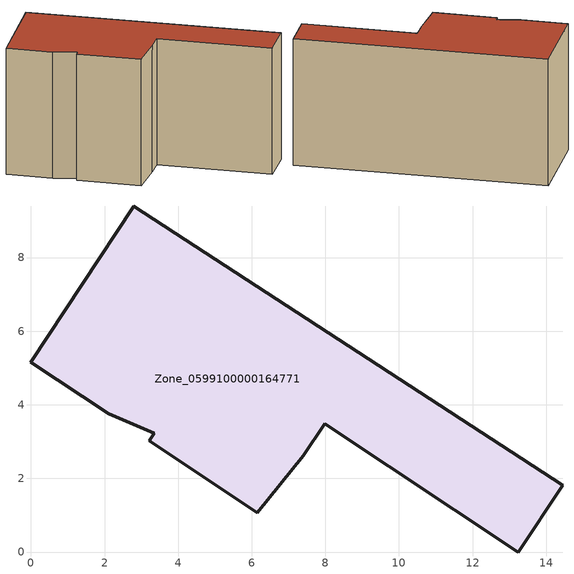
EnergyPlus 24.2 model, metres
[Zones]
Zone_0599100000164771
 floor ground (C_G): 6.15,1.07 3.21,3.03 3.35,3.23 2.12,3.75 0,5.16 2.79,9.4 14.44,1.81 13.24,0 7.98,3.49 7.39,2.61 z0
 wall outside (C_F): 7.98,3.49 13.24,0 14.44,1.81 2.79,9.4 0,5.16 2.12,3.75 3.35,3.23 3.21,3.03 6.15,1.07 7.39,2.61 7.98,3.49 z0:7.28
 roof outside (C_R): 2.12,3.75 3.35,3.23 3.21,3.03 6.15,1.07 7.39,2.61 7.98,3.49 13.24,0 14.44,1.81 2.79,9.4 0,5.16 z7.28
[BUILDING]
Pand.0599100000164771: North Axis=0; Terrain=City; Loads Convergence Tolerance Value=0.04; Temperature Convergence Tolerance Value=0.4; Solar Distribution=FullExterior; Maximum Number of Warmup Days=25; Minimum Number of Warmup Days=1
[Site:Location]
Rotterdam.The.Hague.AP_ZH_NLD Design_Conditions: Latitude=51.96; Longitude=4.45; Time Zone=1; Elevation=-4.5
[SITE:GROUNDTEMPERATURE:BUILDINGSURFACE]
18, 18, 18, 18, 18, 18, 18, 18, 18, 18, 18, 18
[MATERIAL] Thermal Absorptance=0.9; Solar Absorptance=0.7; Visible Absorptance=0.7
Name | Roughness | Thickness | Conductivity | Density | Specific Heat
G.TC.1946 | MediumSmooth | 0.15 | 1 | 540 | 1210
F.TC.1946 | Rough | 0.3 | 0.857143 | 1920 | 840
R.TC.1946 | MediumRough | 0.2 | 0.909091 | 1500 | 1000
[CONSTRUCTION]
C_G: G.TC.1946
C_F: F.TC.1946
C_R: R.TC.1946
[ZONE]
Zone_0599100000164771: Type=1; Multiplier=1; Ceiling Height=Autocalculate; Volume=Autocalculate; Floor Area=autocalculate; Part of Total Floor Area=Yes
[ZONEINFILTRATION:DESIGNFLOWRATE]
Infil_Zone_0599100000164771: Zone or ZoneList or Space or SpaceList=Zone_0599100000164771; Schedule=AlwaysOn; Design Flow Rate Calculation Method=Flow/Area; Flow Rate per Floor Area=0.003; Constant Term Coefficient=1; Temperature Term Coefficient=0; Velocity Term Coefficient=0; Velocity Squared Term Coefficient=0
[HVACTEMPLATE:ZONE:IDEALLOADSAIRSYSTEM]
Zone_0599100000164771: Maximum Heating Supply Air Temperature=50; Minimum Cooling Supply Air Temperature=13; Maximum Heating Supply Air Humidity Ratio=0.0156; Minimum Cooling Supply Air Humidity Ratio=0.0077; Heating Limit=NoLimit; Cooling Limit=NoLimit; Dehumidification Control Type=ConstantSensibleHeatRatio; Cooling Sensible Heat Ratio=0.7; Dehumidification Setpoint=60; Humidification Control Type=None; Humidification Setpoint=30; Outdoor Air Method=None; Outdoor Air Flow Rate per Person=0.00944; Outdoor Air Flow Rate per Zone Floor Area=0; Outdoor Air Flow Rate per Zone=0; Demand Controlled Ventilation Type=None; Outdoor Air Economizer Type=NoEconomizer; Heat Recovery Type=None; Sensible Heat Recovery Effectiveness=0.7; Latent Heat Recovery Effectiveness=0.65
[ZONECONTROL:THERMOSTAT]
ThermostatControl_Zone_0599100000164771: Zone or ZoneList=Zone_0599100000164771; Control Type Schedule=DualSetpointControlType; Control 1=Thermostat_Zone_0599100000164771; Temperature Difference Between Cutout And Setpoint=0
[THERMOSTATSETPOINT:DUALSETPOINT]
Thermostat_Zone_0599100000164771: Heating Setpoint Temperature Schedule=HeatingSetpoint_Zone_0599100000164771; Cooling Setpoint Temperature Schedule=CoolingSetpoint_Zone_0599100000164771
[SCHEDULE:COMPACT]
HeatingSetpoint_Zone_0599100000164771: Through: 12/31, For: AllDays, Until: 24:00, 21
CoolingSetpoint_Zone_0599100000164771: Through: 12/31, For: AllDays, Until: 24:00, 24
DualSetpointControlType: Through: 12/31, For: AllDays, Until: 24:00, 4
AlwaysOn: Through: 12/31, For: AllDays, Until: 24:00, 1
